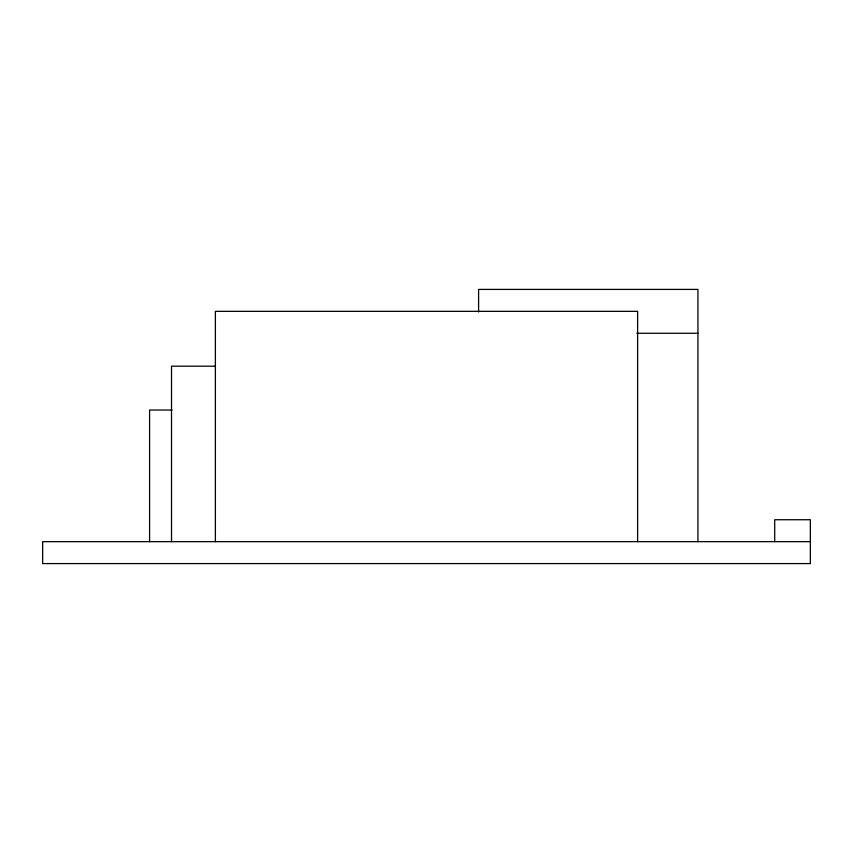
<?xml version="1.0" encoding="UTF-8"?>
<svg xmlns="http://www.w3.org/2000/svg" width="853" height="853" viewBox="0 0 853 853"><rect width="100%" height="100%" fill="white"/><g stroke="black" fill="none" stroke-linecap="round" stroke-linejoin="round"><path stroke-width="1.28" d="M636.786 333.278L697.935 333.278M215.489 366.182L171.517 366.182L171.517 541.655M172.135 410.048L149.584 410.048L149.584 541.655M810.35 541.655L42.65 541.655L42.65 563.588L810.35 563.588L810.35 519.722L774.705 519.722L774.705 541.655M697.935 541.655L697.935 289.412L478.597 289.412L478.597 311.985M637.617 541.655L637.617 311.345L215.382 311.345L215.382 541.655"/></g></svg>
